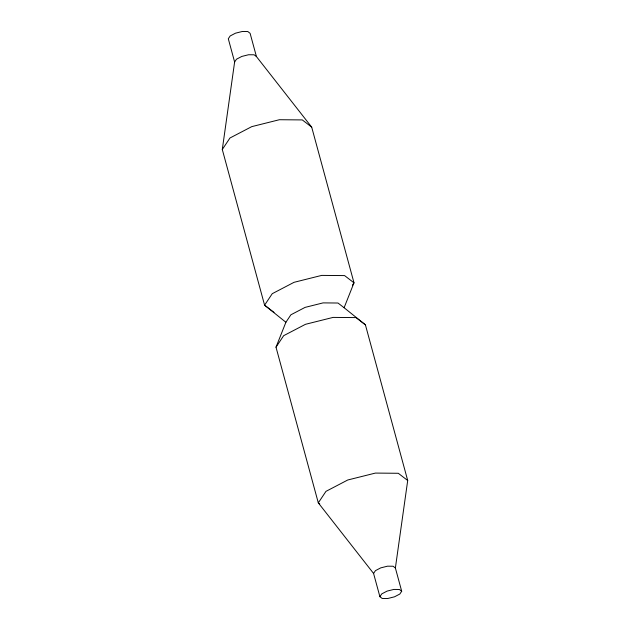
<?xml version="1.0" encoding="UTF-8"?>
<svg xmlns="http://www.w3.org/2000/svg" width="630" height="630" viewBox="0 0 630 630"><rect width="100%" height="100%" fill="white"/><g stroke="black" fill="none" stroke-linecap="round" stroke-linejoin="round"><path stroke-width="0.94" d="M285.894 322.276L264.592 305.172L222.295 149.499L234.62 62.008L228.304 38.761L230.178 35.957L235.494 33.185L242.227 31.5L247.81 31.547L250.102 33.311L256.426 56.558L311.7 127.142L353.997 282.823L344.106 307.724L365.408 324.828L407.704 480.501L395.38 567.992L401.696 591.239L399.822 594.043L394.506 596.815L387.773 598.5L382.19 598.453L379.898 596.689L373.574 573.442L318.3 502.858L276.003 347.177L285.894 322.276L290.887 314.795L305.085 307.385L323.072 302.888L337.979 303.022L344.106 307.724M234.62 62.008L236.494 59.204L241.81 56.432L248.543 54.747L254.126 54.794L256.426 56.558M222.295 149.499L229.958 138.001L251.764 126.63L279.397 119.724L302.29 119.921L311.7 127.142M276.003 347.177L283.665 335.68L305.471 324.308L333.105 317.402L355.997 317.599L365.408 324.828M352.469 285.122L353.997 282.823L344.586 275.593L321.694 275.397L294.06 282.311L272.255 293.682L264.592 305.172L274.003 312.401M373.574 573.442L375.448 570.638L380.764 567.866L387.497 566.181L393.081 566.236L395.38 567.992M379.898 596.689L381.764 593.885L387.08 591.113L393.813 589.428L399.396 589.483L401.696 591.239M407.704 480.501L398.294 473.28L375.401 473.083L347.768 479.989L325.962 491.361L318.3 502.858L319.749 503.969"/></g></svg>
